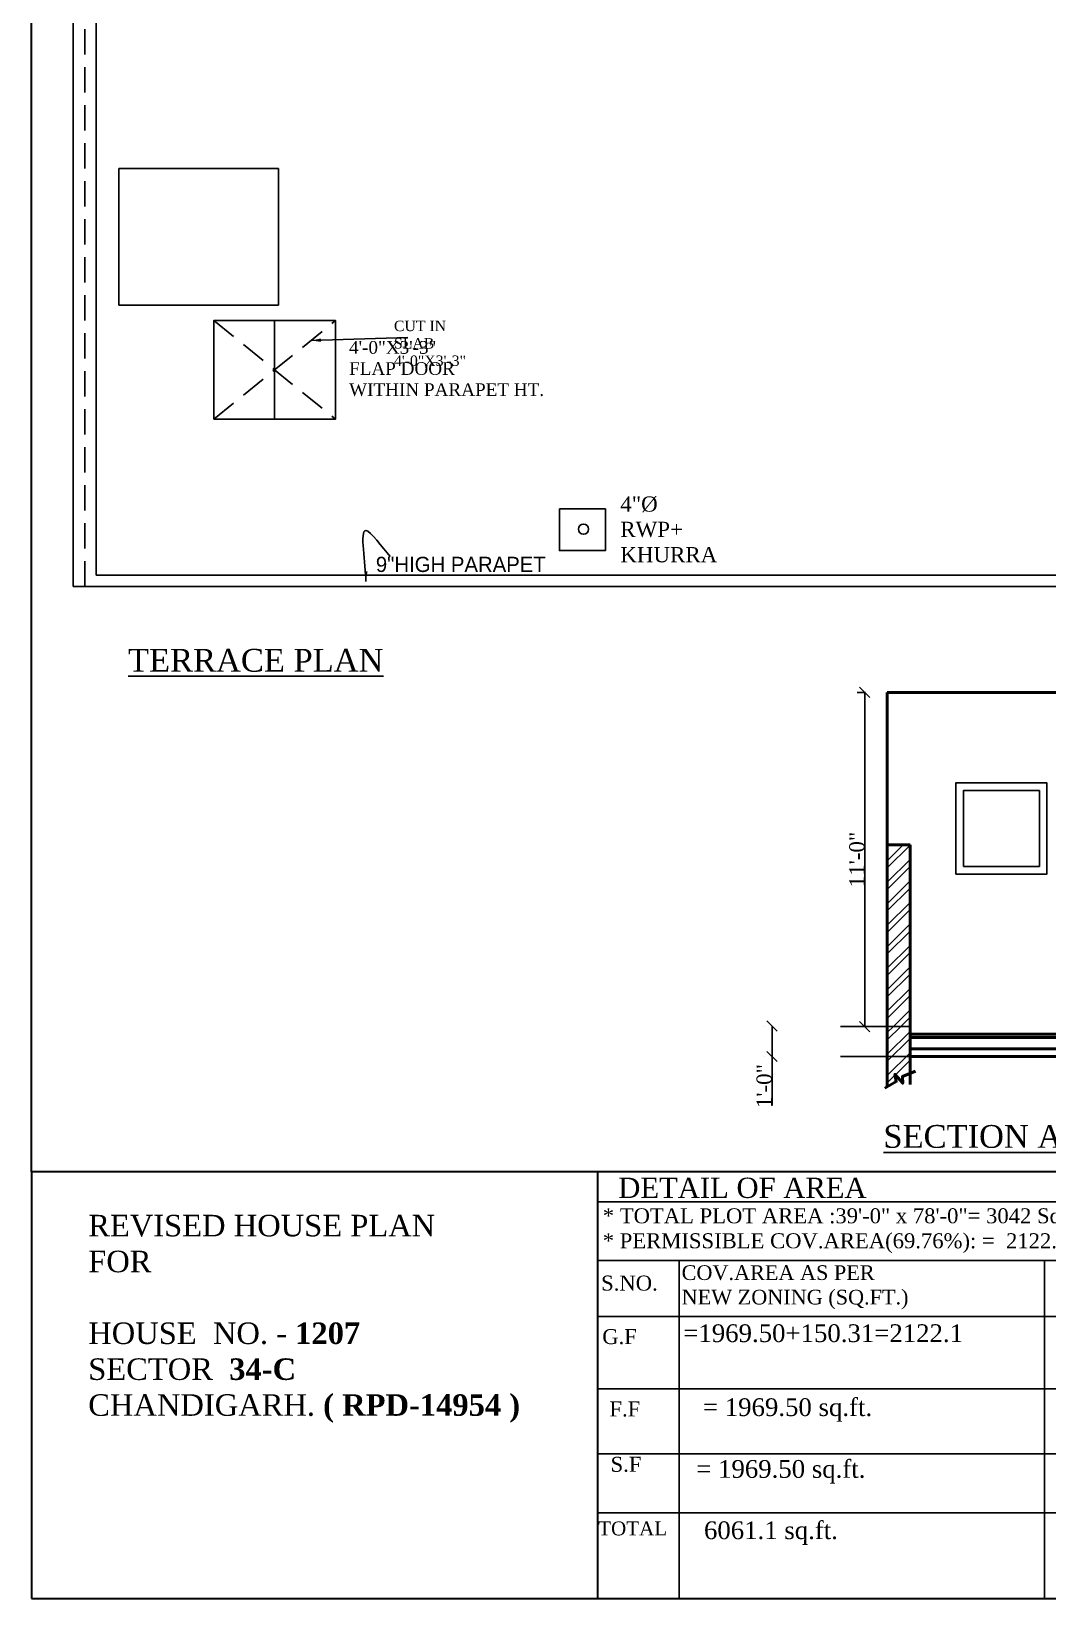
# Model space of a CAD drawing. Header units: feet. Extents: x 37458 to 42412, y -3338 to -325.
# Drawn here: x 39687 to 40088, y -1477 to -859 of the extents above; entities that cross this region are included whole.
import ezdxf

# ---------------------------------------------------------------- set-up
doc = ezdxf.new("R2010")
doc.units = ezdxf.units.FT
doc.header["$MEASUREMENT"] = 0
doc.header["$PDMODE"] = 35
doc.header["$PDSIZE"] = 8
doc.linetypes.add('DASHED2', pattern=[0.375, 0.25, -0.125])
doc.layers.get('Defpoints').update_dxf_attribs({"color": 52})
for name, color, linetype, lineweight in [('B WALL', 203, 'Continuous', 25), ('dimensiom', 35, 'Continuous', 25), ('HAT', 8, 'Continuous', 13), ('HATCH', 254, 'Continuous', 13), ('PROJECTION', 21, 'DASHED2', 25), ('SEAL', 102, 'Continuous', 35), ('seal n', 153, 'Continuous', 25), ('Sewer', 30, 'Continuous', 25), ('TEXT', 7, 'Continuous', 30), ('walls', 1, 'Continuous', 50), ('WIN', 141, 'Continuous', 25)]:
    doc.layers.add(name, color=color, linetype=linetype, lineweight=lineweight)
doc.layers.add('BLK_1_PLINTH_HEIGHT', color=7, linetype='Continuous')
doc.styles.add("4''", font='romai___.ttf', dxfattribs={"height": 7})
doc.styles.get("Standard").update_dxf_attribs({"font": 'times.ttf', "height": 6})
doc.dimstyles.new('arrow', dxfattribs={"dimtxt": 6, "dimasz": 4, "dimexe": 3, "dimexo": 6, "dimgap": 0, "dimtad": 1, "dimzin": 3, "dimdsep": 46, "dimlunit": 4, "dimtxsty": 'Standard', "dimblk": 'OBLIQUE', "dimcen": 12, "dimclrd": 7, "dimclre": 256, "dimclrt": 7, "dimadec": 0, "dimazin": 0, "dimtfac": 1, "dimtofl": 0, "dimtmove": 0, "dimatfit": 3, "dimfxl": 3, "dimfxlon": 1, "dimtolj": 1, "dimtzin": 0, "dimlwd": -1, "dimlwe": -1, "dimarcsym": 0})
pattern_1 = [(45, (545.4686, 1150.455), (-4.2426407, 4.2426407), []), (45, (548.297, 1150.455), (-4.2426407, 4.2426407), [])]

# ---------------------------------------------------------------- blocks, each defined once
blk = doc.blocks.new('_Oblique')
at = {"layer": 'dimensiom', "color": 0, "lineweight": -2}
blk.add_line((-0.5, -0.5), (0.5, 0.5), dxfattribs=at)
blk = doc.blocks.new('*D200')
at = {"layer": 'Defpoints', "color": 0, "ltscale": 0.75, "transparency": 16777216}
for p in [(40015.47, -1119.62), (40024.38, -1119.62, 18), (40024.38, -1251.61, 81.43)]:
    blk.add_point(p, dxfattribs=at)
at = {"layer": 'dimensiom', "ltscale": 0.75, "transparency": 16777216}
for p, q in [((40015.78, -1119.62), (40012.47, -1119.62)), ((40013.34, -1251.61), (40012.47, -1251.61))]:
    blk.add_line(p, q, dxfattribs=at)
at = {"layer": 'dimensiom', "color": 7, "ltscale": 0.75, "transparency": 16777216}
blk.add_line((40015.47, -1251.61), (40015.47, -1119.62), dxfattribs=at)
at = {"layer": 'dimensiom', "color": 7, "ltscale": 0.75, "transparency": 16777216, "xscale": 4, "yscale": 4, "zscale": 4}
for p, rotation in [((40015.47, -1119.62), 90), ((40015.47, -1251.61), 270)]:
    blk.add_blockref('_Oblique', p, dxfattribs=dict(at, rotation=rotation))
at = {"layer": 'dimensiom', "color": 7, "ltscale": 0.75, "transparency": 16777216, "insert": (40012.42, -1185.62), "char_height": 6, "attachment_point": 5, "rotation": 90}
blk.add_mtext('\\A1;11\'-0"', dxfattribs=at)
blk = doc.blocks.new('*D355')
at = {"layer": 'BLK_1_PLINTH_HEIGHT', "transparency": 16777216}
for p, q in [((39975.94, -1251.36), (39975.89, -1251.36)), ((39975.94, -1263.37), (39975.89, -1263.37))]:
    blk.add_line(p, q, dxfattribs=at)
at = {"layer": 'BLK_1_PLINTH_HEIGHT', "color": 7, "transparency": 16777216}
for p, q in [((39978.89, -1251.36), (39978.89, -1263.37)), ((39978.89, -1263.37), (39978.89, -1282.77))]:
    blk.add_line(p, q, dxfattribs=at)
at = {"layer": 'Defpoints', "color": 0, "transparency": 16777216}
for p in [(39985.4, -1251.36, -1077.54), (39978.89, -1263.37), (39985.4, -1263.37, -1077.54)]:
    blk.add_point(p, dxfattribs=at)
at = {"layer": 'BLK_1_PLINTH_HEIGHT', "color": 7, "transparency": 16777216, "xscale": 4, "yscale": 4, "zscale": 4}
for p, rotation in [((39978.89, -1251.36), 90), ((39978.89, -1263.37), 270)]:
    blk.add_blockref('_Oblique', p, dxfattribs=dict(at, rotation=rotation))
at = {"layer": 'BLK_1_PLINTH_HEIGHT', "color": 7, "transparency": 16777216, "insert": (39975.83, -1275.07), "char_height": 6, "attachment_point": 5, "rotation": 90}
blk.add_mtext('\\A1;1\'-0"', dxfattribs=at)

msp = doc.modelspace()

# ---------------------------------------------------------------- hatches: boundary and pattern name
at = {"layer": 'HATCH', "ltscale": 0.75}
h = msp.add_hatch(dxfattribs=at)
h.set_pattern_fill('ANSI32', color=256, scale=16, style=0)
h.set_pattern_definition(pattern_1)
h.paths.add_polyline_path([(40033.3834, -1179.8706), (40024.3834, -1179.8706), (40024.3834, -1251.3706), (40033.3834, -1251.3706)])
h = msp.add_hatch(dxfattribs=at)
h.set_pattern_fill('ANSI32', color=256, scale=16, style=0)
h.set_pattern_definition(pattern_1)
h.paths.add_polyline_path([(40033.3834, -1251.3706), (40024.3834, -1251.3706), (40024.3834, -1263.3706), (40033.3834, -1263.3706)])
h.paths.add_polyline_path([(40033.3834, -1263.3706), (40024.3834, -1263.3706), (40024.3834, -1275.641), (40027.8964, -1273.5325), (40027.4051, -1270.6278), (40030.476, -1274.1871), (40030.3531, -1271.5279), (40033.3834, -1270.2644)])

# ---------------------------------------------------------------- linework, layer by layer
at = {"layer": 'B WALL', "ltscale": 0.75}
for p, q in [((39703.0956, -1077.7931), (39703.0956, -453.7931)), ((39712.0956, -1073.2931), (39712.0956, -699.7931)), ((39721.0956, -966.7931), (39721.0956, -912.7931)), ((39721.0956, -912.7931), (39784.0956, -912.7931)), ((39784.0956, -966.7931), (39784.0956, -912.7931)), ((39721.0956, -966.7931), (39784.0956, -966.7931)), ((39782.5956, -972.7931), (39782.5956, -1011.7931)), ((39712.0956, -1073.2931), (40171.0956, -1073.2931)), ((39703.0956, -1077.7931), (40180.0956, -1077.7931))]:
    msp.add_line(p, q, dxfattribs=at)
msp.add_lwpolyline([(39758.5956, -1011.7931), (39806.5956, -1011.7931), (39806.5956, -972.7931), (39758.5956, -972.7931)], close=True, dxfattribs=at)
at = {"layer": 'dimensiom', "ltscale": 0.75}
for p, q in [((40033.3834, -1251.6106, -1032.1092), (40005.91, -1251.6106, -1032.1092)), ((40033.3834, -1263.3706, -1095.5412), (40005.91, -1263.3706, -1095.5412))]:
    msp.add_line(p, q, dxfattribs=at)
at = {"layer": 'HAT', "ltscale": 0.75}
msp.add_line((40024.3834, -1119.6206, -1077.5412), (40024.3834, -1119.6206, -1077.5412), dxfattribs=at)
at = {"layer": 'PROJECTION', "ltscale": 40}
for p, q in [((39707.6506, -1077.7931), (39707.6506, -453.7931)), ((39758.5956, -972.7931), (39806.5956, -1011.7931)), ((39758.5956, -1011.7931), (39806.5956, -972.7931))]:
    msp.add_line(p, q, dxfattribs=at)
msp.add_lwpolyline([(39758.5956, -1011.7931), (39806.5956, -1011.7931), (39806.5956, -972.7931), (39758.5956, -972.7931)], close=True, dxfattribs=at)
at = {"layer": 'SEAL', "ltscale": 0.75}
for p, q in [((39686.5661, -1308.9249, -18), (39686.5661, -1477.4414, -14.5093)), ((39910.1241, -1477.4414), (39910.1241, -1308.9249)), ((39686.5661, -1477.4414), (41535.168, -1477.4414)), ((39686.5661, -1477.4414), (41535.168, -1477.4414))]:
    msp.add_line(p, q, dxfattribs=at)
msp.add_lwpolyline([(39686.5661, -325.4414), (41535.168, -325.4414), (41535.168, -1308.9249), (39686.5661, -1308.9249)], close=True, dxfattribs=at)
at = {"layer": 'seal n', "ltscale": 0.75}
for p, q in [((39910.1241, -1320.8092, -10.2695), (40291.2962, -1320.6406, -11.5659)), ((40291.2962, -1343.9617, -41.975), (39910.1241, -1343.9617, -41.975)), ((39942.2551, -1343.9617, -30.1383), (39942.2551, -1477.4414, -30.1383)), ((40086.373, -1343.9617, -33.1982), (40086.373, -1477.4414, -33.1982)), ((40291.2962, -1366.1078, -41.9455), (39910.1241, -1366.1078, -41.9455)), ((40291.2962, -1394.6036, -33.1982), (39910.1241, -1394.6036, -33.1982)), ((40291.2962, -1420.2521, -33.1982), (39910.1241, -1420.2521, -33.1982)), ((40291.2962, -1443.5798, -33.1982), (39910.1241, -1443.5798, -33.1982))]:
    msp.add_line(p, q, dxfattribs=at)
at = {"layer": 'Sewer', "ltscale": 0.75}
msp.add_lwpolyline([(39894.9576, -1047.1818), (39913.1207, -1047.1818), (39913.1207, -1063.6686), (39894.9576, -1063.6686)], close=True, dxfattribs=at)
msp.add_circle((39904.5048, -1055.1968), 2, dxfattribs=at)
at = {"layer": 'walls', "ltscale": 0.75}
for p, q in [((40187.8834, -1119.6206, -1095.5412), (40024.3834, -1119.6206, -1077.5412)), ((40024.3834, -1119.6206, -1095.5412), (40024.3834, -1275.401, -1126.5367)), ((40033.3834, -1179.8706, -1095.5412), (40024.3834, -1179.8706, -1095.5412)), ((40033.3834, -1179.8706, -1095.5412), (40033.3834, -1274.4421, -1126.5367)), ((40223.8834, -1254.3706, -2630.9237), (40033.3834, -1254.6106, -2567.4917)), ((40223.8834, -1255.8706, -1095.5412), (40033.3834, -1255.8706, -1095.5412)), ((40223.8834, -1260.3706, -1095.5412), (40033.3834, -1260.3706, -1095.5412)), ((40033.3834, -1263.3706, -1014.1092), (40223.8834, -1263.3706, -1014.1092)), ((40223.8834, -1263.3706, -1014.1092), (40033.3834, -1263.3706, -1014.1092))]:
    msp.add_line(p, q, dxfattribs=at)
at = {"layer": 'walls', "ltscale": 0.75, "elevation": -1225.9687}
msp.add_lwpolyline([(40023.4539, -1275.9588), (40027.8964, -1273.2925), (40027.4051, -1270.3878), (40030.476, -1273.9471), (40030.3531, -1271.2879), (40035.5533, -1269.1196)], dxfattribs=at)
at = {"layer": 'WIN', "lineweight": 30, "elevation": -1045.1046}
for points in [[(40051.4093, -1191.3706), (40087.4093, -1191.3706), (40087.4093, -1155.3706), (40051.4093, -1155.3706)], [(40054.4093, -1188.3706), (40084.4093, -1188.3706), (40084.4093, -1158.3706), (40054.4093, -1158.3706)]]:
    msp.add_lwpolyline(points, close=True, dxfattribs=at)

# ---------------------------------------------------------------- texts
at = {"layer": 'Sewer', "ltscale": 0.75, "insert": (39919.0065, -1042.2668), "char_height": 6, "width": 37.275361, "attachment_point": 1, "style": "4''"}
msp.add_mtext('{\\fRomantic|b0|i0|c2|p2;4"%%C RWP+\\PKHURRA}', dxfattribs=at)
at = {"layer": 'TEXT', "ltscale": 0.75, "attachment_point": 1}
for s, insert, char_height, width in [('\\A1;{\\H0.75x;CUT IN SLAB 4\'-0"X3\'-3"}', (39829.6713, -972.8753), 5.5, 31.815156), ('{\\LTERRACE PLAN}', (39724.7114, -1102.4622), 9, 114.619224), ('DETAIL OF AREA', (39918.2269, -1311.2386, 0.5347), 8, 109.217861), ('* TOTAL PLOT AREA :39\'-0" x 78\'-0"= 3042 Sqft.\\P* PERMISSIBLE COV.AREA(69.76%): =  2122.10 sqft.', (39912.0987, -1323.3258, -41.975), 5.914746, 311.458535), ('REVISED HOUSE PLAN \\PFOR{\\fTimes New Roman|b1|i0|c0|p18; \\P\\P}HOUSE  NO. -{\\fTimes New Roman|b1|i0|c0|p18; 1207\\P}SECTOR  {\\fTimes New Roman|b1|i0|c0|p18;34-C\\P}CHANDIGARH. {\\fTimes New Roman|b1|i0|c0|p18;( RPD-14954} {\\fTimes New Roman|b1|i0|c0|p18;)}', (39709.0155, -1325.8976, -1.085), 8.5, 196.121013), ('COV.AREA AS PER \\PNEW ZONING (SQ.FT.)', (39943.2113, -1345.8192, -75.9471), 5.8, 105.092365), ('S.NO.', (39911.448, -1349.8922, -75.9471), 5.91475, 44.848286), ('G.F', (39911.8956, -1371.0326, -75.9471), 5.91475, 25.476977), ('\\A1;=1969.50+150.31=2122.1 ', (39943.8811, -1369.1278, -75.9471), 7, 160.484639), ('\\A1; = 1969.50 sq.ft.', (39948.9932, -1398.3383, -67.1998), 7, 160.484639), ('F.F', (39914.7304, -1399.5875, -67.1998), 5.91475, 19.547783), ('S.F', (39915.1772, -1421.4433, -67.1998), 5.91475, 25.245929), ('\\A1;= 1969.50 sq.ft.', (39948.9932, -1422.7285, -67.1998), 7, 160.484639), ('TOTAL', (39910.2798, -1446.9645, -83.8073), 5.5, 41.89042), ('\\A1;6061.1 sq.ft.', (39952.0381, -1446.9341, -83.8073), 7, 160.484639)]:
    msp.add_mtext(s, dxfattribs=dict(at, insert=insert, char_height=char_height, width=width))
at = {"layer": 'TEXT', "attachment_point": 1, "style": "4''"}
for s, insert, char_height, width in [('\\A1;{\\fRomantic|b0|i0|c2|p2;\\H0.7143x;4\'-0\\H1x;"\\H1x;X3\'-3"\\PFLAP DOOR\\PWITHIN PARAPET HT.}', (39811.9557, -980.9277), 7, 79.241852), ('\\A1;{\\H0.6667x;9"HIGH PARAPET}', (39822.5351, -1066.0973), 9, 73.385063), ("\\A1;{\\fRomantic|b0|i0|c2|p2;\\LSECTION AT B-B'}", (40022.8453, -1290.4447, -1225.9687), 9, 120.676461)]:
    msp.add_mtext(s, dxfattribs=dict(at, insert=insert, char_height=char_height, width=width))

# ---------------------------------------------------------------- dimensions: what is measured, and where the dimension line sits
at = {"layer": 'BLK_1_PLINTH_HEIGHT'}
dim = msp.add_linear_dim(base=(39978.8866, -1263.3706), p1=(39985.4012, -1251.3646, -1077.5412), p2=(39985.4012, -1263.3706, -1077.5412), angle=90, dimstyle='arrow', dxfattribs=at)
dim.commit()
dim.dimension.update_dxf_attribs({"geometry": '*D355', "text_midpoint": (39975.8347, -1275.0685)})
at = {"layer": 'dimensiom', "ltscale": 0.75}
dim = msp.add_linear_dim(base=(40015.4676, -1119.6206, -1113.5412), p1=(40024.3834, -1251.6106, -1032.1092), p2=(40024.3834, -1119.6206, -1095.5412), angle=90, dimstyle='arrow', override={"dimtmove": 1}, dxfattribs=at)
dim.commit()
dim.dimension.update_dxf_attribs({"geometry": '*D200', "text_midpoint": (40012.4157, -1185.6156, -1113.5412)})

# ---------------------------------------------------------------- leaders
at = {"layer": 'TEXT', "ltscale": 0.75}
msp.add_leader([(39796.8691, -980.6959), (39835.1936, -979.5636)], dimstyle='arrow', override={"dimgap": 0, "dimtad": 0}, dxfattribs=at)
at = {"layer": 'TEXT', "path_type": 1}
msp.add_leader([(39818.6046, -1075.7931), (39818.6046, -1055.7215), (39828.2395, -1065.9408)], dimstyle='arrow', override={"dimgap": 1, "dimtad": 0}, dxfattribs=at)

doc.saveas('drawing.dxf')
